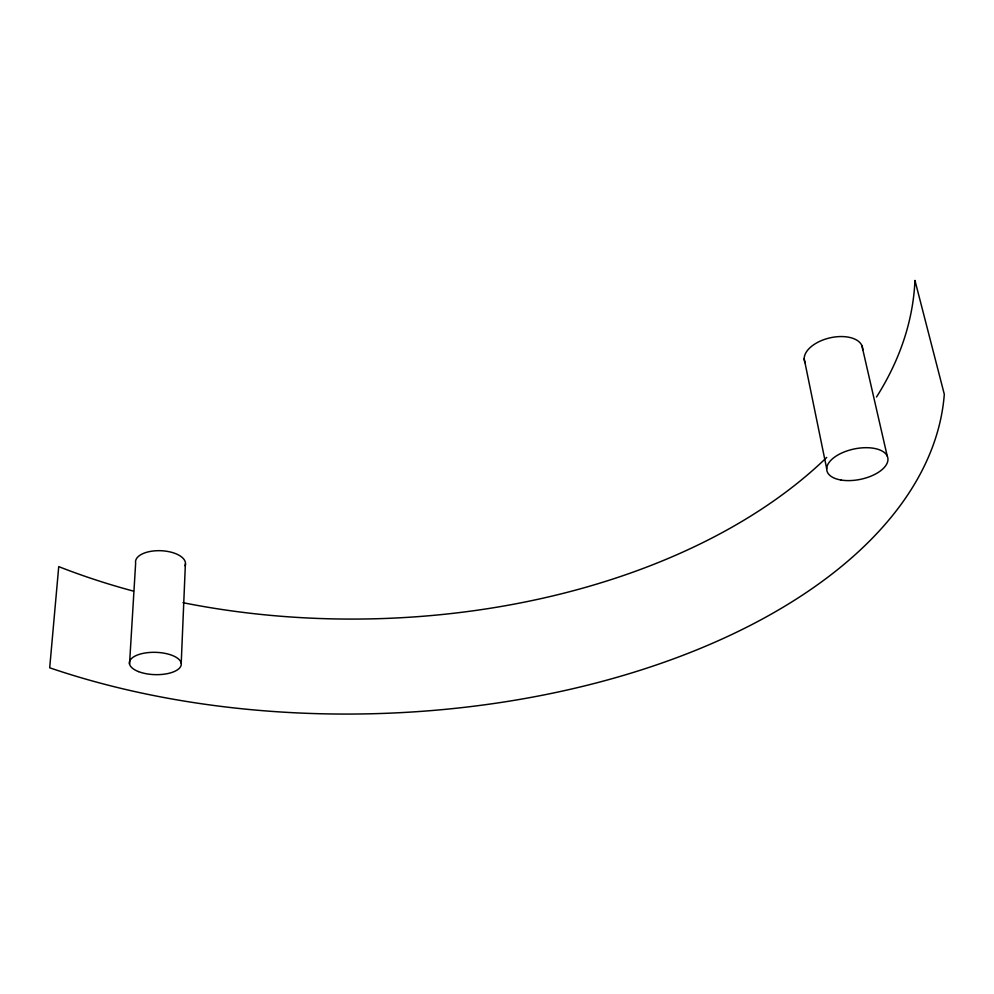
<?xml version="1.0" encoding="UTF-8"?>
<svg xmlns="http://www.w3.org/2000/svg" width="994" height="994" viewBox="0 0 994 994"><rect width="100%" height="100%" fill="white"/><g stroke="black" fill="none" stroke-linecap="round" stroke-linejoin="round"><path stroke-width="1.49" d="M181.219 663.234L185.443 562.691A25.012 12.052 2.4 0 0 158.394 550.676A25.012 12.052 2.4 0 0 135.644 563.163L129.531 664.042M861.885 345.577L887.22 456.022M804.171 358.722L826.71 468.77M876.522 396.991A553.633 341.886 -1 0 0 914.952 280.42L944.3 394.258A580.931 323.572 -1.4 0 1 631.215 673.075A580.931 323.572 -1.4 0 1 49.7 667.794L58.733 566.617A553.633 341.886 -1 0 0 133.494 591.132M826.71 457.439A553.633 341.886 -1 0 1 182.995 602.687M185.505 563.735A25.012 12.052 2.4 0 1 185.058 565.81M805.19 362.909A29.795 16.538 -13.2 0 1 830.002 337.848A29.795 16.538 -13.2 0 1 862.68 349.838M138.427 671.571A25.956 11.158 1.6 0 0 180.833 666.129A25.956 11.158 1.6 0 0 146.764 652.76A25.956 11.158 1.6 0 0 138.427 671.571M840.936 480.015A31.125 15.506 -11.8 0 0 887.94 460.023A31.125 15.506 -11.8 0 0 843.136 452.394A31.125 15.506 -11.8 0 0 840.936 480.015"/></g></svg>
